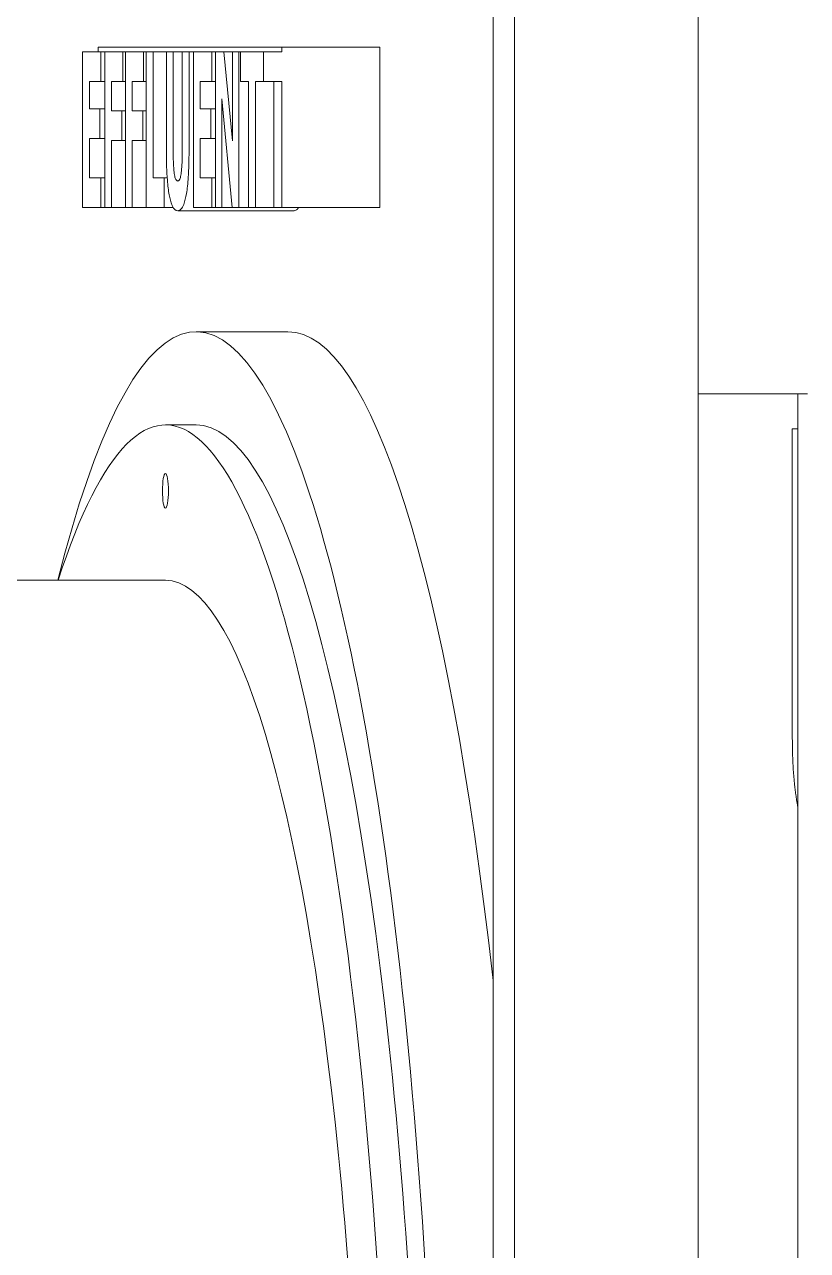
# Model space of a CAD drawing. Header units: inches. Extents: x 14 to 368, y 5 to 236.
# Drawn here: x 175.214 to 176.788, y 102.098 to 104.563 of the extents above; entities that cross this region are included whole.
import ezdxf

# ---------------------------------------------------------------- set-up
doc = ezdxf.new("R2010")
doc.units = ezdxf.units.IN
doc.header["$LTSCALE"] = 11
doc.header["$MEASUREMENT"] = 0
doc.layers.add('Visible (ANSI)', color=7, linetype='Continuous', lineweight=50)

msp = doc.modelspace()

# ---------------------------------------------------------------- linework, layer by layer
at = {"layer": 'Visible (ANSI)', "linetype": 'Continuous', "lineweight": 18}
for p, q in [((176.198995, 105.88301), (176.198995, 98.38301)), ((176.568298, 105.88301), (176.568298, 98.38301)), ((176.155577, 105.03926), (176.155577, 99.22676)), ((175.36185, 104.517975), (175.730852, 104.517975)), ((175.36185, 104.508475), (175.36185, 104.517975)), ((175.730852, 104.517975), (175.730852, 104.508475)), ((175.927814, 104.517975), (175.730852, 104.517975)), ((175.927814, 104.517975), (175.927814, 104.508475)), ((175.367291, 104.508475), (175.330557, 104.508475)), ((175.330557, 104.508475), (175.330557, 104.195475)), ((175.374935, 104.508475), (175.367291, 104.508475)), ((175.367291, 104.448868), (175.367291, 104.508475)), ((175.411316, 104.508475), (175.374935, 104.508475)), ((175.374935, 104.508475), (175.374935, 104.195475)), ((175.416758, 104.508475), (175.411316, 104.508475)), ((175.411316, 104.448868), (175.411316, 104.508475)), ((175.453139, 104.508475), (175.416758, 104.508475)), ((175.416758, 104.508475), (175.416758, 104.195475)), ((175.458581, 104.508475), (175.453139, 104.508475)), ((175.453139, 104.448868), (175.453139, 104.508475)), ((175.472235, 104.508475), (175.458581, 104.508475)), ((175.458581, 104.508475), (175.458581, 104.195475)), ((175.49895, 104.508475), (175.472235, 104.508475)), ((175.472235, 104.255082), (175.472235, 104.508475)), ((175.512604, 104.508475), (175.49895, 104.508475)), ((175.49895, 104.508475), (175.49895, 104.308602)), ((175.530839, 104.508475), (175.512604, 104.508475)), ((175.512604, 104.313167), (175.512604, 104.508475)), ((175.544493, 104.508475), (175.530839, 104.508475)), ((175.530839, 104.508475), (175.530839, 104.313167)), ((175.544493, 104.308855), (175.544493, 104.508475)), ((175.55337, 104.508475), (175.544493, 104.508475)), ((175.590104, 104.508475), (175.55337, 104.508475)), ((175.55337, 104.508475), (175.55337, 104.195475)), ((175.597747, 104.508475), (175.590104, 104.508475)), ((175.590104, 104.448868), (175.590104, 104.508475)), ((175.614484, 104.508475), (175.597747, 104.508475)), ((175.597747, 104.508475), (175.597747, 104.195475)), ((175.631838, 104.508475), (175.614484, 104.508475)), ((175.631838, 104.329147), (175.614484, 104.508475)), ((175.644303, 104.508475), (175.631838, 104.508475)), ((175.631838, 104.508475), (175.631838, 104.329147)), ((175.648115, 104.508475), (175.644303, 104.508475)), ((175.644303, 104.195475), (175.644303, 104.508475)), ((175.693922, 104.508475), (175.648115, 104.508475)), ((175.648115, 104.508475), (175.648115, 104.448868)), ((175.730852, 104.508475), (175.693922, 104.508475)), ((175.693922, 104.448868), (175.693922, 104.508475)), ((175.927814, 104.508475), (175.927814, 104.195475)), ((175.344123, 104.393827), (175.344123, 104.448868)), ((175.344123, 104.448868), (175.367291, 104.448868)), ((175.374935, 104.448868), (175.367291, 104.448868)), ((175.388501, 104.389768), (175.388501, 104.448868)), ((175.388501, 104.448868), (175.411316, 104.448868)), ((175.416758, 104.448868), (175.411316, 104.448868)), ((175.430324, 104.448868), (175.453139, 104.448868)), ((175.430324, 104.389768), (175.430324, 104.448868)), ((175.458581, 104.448868), (175.453139, 104.448868)), ((175.566936, 104.393827), (175.566936, 104.448868)), ((175.566936, 104.448868), (175.590104, 104.448868)), ((175.597747, 104.448868), (175.590104, 104.448868)), ((175.648115, 104.448868), (175.664191, 104.448868)), ((175.664191, 104.448868), (175.664191, 104.195475)), ((175.677845, 104.195475), (175.677845, 104.448868)), ((175.677845, 104.448868), (175.693922, 104.448868)), ((175.730852, 104.448868), (175.693922, 104.448868)), ((175.714776, 104.195475), (175.714776, 104.448868)), ((175.730852, 104.448868), (175.730852, 104.195475)), ((175.365485, 104.393827), (175.344123, 104.393827)), ((175.374935, 104.393827), (175.365485, 104.393827)), ((175.365485, 104.33422), (175.365485, 104.393827)), ((175.588298, 104.393827), (175.566936, 104.393827)), ((175.597747, 104.393827), (175.588298, 104.393827)), ((175.588298, 104.33422), (175.588298, 104.393827)), ((175.610212, 104.195475), (175.610212, 104.413611)), ((175.610212, 104.413611), (175.631178, 104.195475)), ((175.40951, 104.389768), (175.388501, 104.389768)), ((175.40951, 104.330162), (175.40951, 104.389768)), ((175.416758, 104.389768), (175.40951, 104.389768)), ((175.451333, 104.389768), (175.430324, 104.389768)), ((175.451333, 104.330162), (175.451333, 104.389768)), ((175.458581, 104.389768), (175.451333, 104.389768)), ((175.344123, 104.255082), (175.344123, 104.33422)), ((175.344123, 104.33422), (175.365485, 104.33422)), ((175.374935, 104.33422), (175.365485, 104.33422)), ((175.388501, 104.195475), (175.388501, 104.330162)), ((175.388501, 104.330162), (175.40951, 104.330162)), ((175.416758, 104.330162), (175.40951, 104.330162)), ((175.430324, 104.195475), (175.430324, 104.330162)), ((175.430324, 104.330162), (175.451333, 104.330162)), ((175.458581, 104.330162), (175.451333, 104.330162)), ((175.566936, 104.33422), (175.588298, 104.33422)), ((175.566936, 104.255082), (175.566936, 104.33422)), ((175.597747, 104.33422), (175.588298, 104.33422)), ((175.367291, 104.255082), (175.344123, 104.255082)), ((175.367291, 104.195475), (175.367291, 104.255082)), ((175.374935, 104.255082), (175.367291, 104.255082)), ((175.49483, 104.255082), (175.472235, 104.255082)), ((175.500546, 104.255082), (175.49483, 104.255082)), ((175.49483, 104.195475), (175.49483, 104.255082)), ((175.590104, 104.255082), (175.566936, 104.255082)), ((175.597747, 104.255082), (175.590104, 104.255082)), ((175.590104, 104.195475), (175.590104, 104.255082)), ((175.330557, 104.195475), (175.367291, 104.195475)), ((175.374935, 104.195475), (175.367291, 104.195475)), ((175.374935, 104.195475), (175.388501, 104.195475)), ((175.416758, 104.195475), (175.388501, 104.195475)), ((175.416758, 104.195475), (175.430324, 104.195475)), ((175.458581, 104.195475), (175.430324, 104.195475)), ((175.458581, 104.195475), (175.49483, 104.195475)), ((175.512609, 104.195475), (175.49483, 104.195475)), ((175.755613, 104.18888), (175.521721, 104.18888)), ((175.55337, 104.195475), (175.590104, 104.195475)), ((175.597747, 104.195475), (175.590104, 104.195475)), ((175.597747, 104.195475), (175.610212, 104.195475)), ((175.631178, 104.195475), (175.610212, 104.195475)), ((175.631178, 104.195475), (175.644303, 104.195475)), ((175.664191, 104.195475), (175.644303, 104.195475)), ((175.664191, 104.195475), (175.677845, 104.195475)), ((175.714776, 104.195475), (175.677845, 104.195475)), ((175.730852, 104.195475), (175.714776, 104.195475)), ((175.743162, 104.195475), (175.730852, 104.195475)), ((175.927814, 104.195475), (175.743162, 104.195475)), ((175.743313, 103.945475), (175.558661, 103.945475)), ((176.568298, 103.82051), (176.787702, 103.82051)), ((176.768587, 100.44551), (176.768587, 103.82051)), ((175.558661, 103.757975), (175.497111, 103.757975)), ((176.757271, 103.126353), (176.757271, 103.75034)), ((176.757271, 103.75034), (176.768587, 103.75034)), ((175.497111, 103.445475), (174.758505, 103.445475))]:
    msp.add_line(p, q, dxfattribs=at)
for centre, major_axis, start_param, end_param in [((175.558661, 101.132975), (0, 2.8125), 3.61752935, 6.88867721), ((175.497111, 101.132975), (0, 2.625), 2.97579663, 6.77611057), ((175.743313, 101.132975), (0, 2.8125), 5.27823231, 6.28318531), ((175.558661, 101.132975), (0, 2.625), 3.14159265, 6.28318531), ((175.497111, 101.132975), (0, 2.3125), 3.14159265, 6.28318531)]:
    msp.add_ellipse(centre, major_axis=major_axis, ratio=0.17364818, start_param=start_param, end_param=end_param, dxfattribs=at)
msp.add_ellipse((175.497111, 103.625371), major_axis=(0, -0.035), ratio=0.17364818, dxfattribs=at)
for points, knots in [([(175.49895, 104.308602), (175.49895, 104.298096), (175.499091, 104.287497), (175.499743, 104.267964), (175.500214, 104.258961), (175.501789, 104.239166), (175.503009, 104.229231), (175.505738, 104.214502), (175.507662, 104.205737), (175.514225, 104.191456), (175.518037, 104.18888), (175.521721, 104.18888)], [-0.821877976, -0.821877976, -0.821877976, -0.821877976, -0.654433498, -0.654433498, -0.504909579, -0.504909579, -0.307478412, -0.307478412, -0.16166829, -0.16166829, 0, 0, 0, 0]), ([(175.521721, 104.248487), (175.52081, 104.248487), (175.519883, 104.248911), (175.518221, 104.250953), (175.51747, 104.25241), (175.516044, 104.256837), (175.515406, 104.25979), (175.514396, 104.266834), (175.513831, 104.271902), (175.512785, 104.290244), (175.512604, 104.302171), (175.512604, 104.313167)], [-0.357819749, -0.357819749, -0.357819749, -0.357819749, -0.281802872, -0.281802872, -0.21609433, -0.21609433, -0.146681317, -0.146681317, -0.083787292, -0.083787292, 0, 0, 0, 0]), ([(175.530839, 104.313167), (175.530839, 104.305597), (175.530757, 104.297728), (175.530344, 104.284249), (175.530053, 104.278147), (175.52917, 104.26748), (175.528662, 104.263581), (175.527419, 104.25682), (175.526634, 104.254133), (175.524493, 104.249451), (175.523085, 104.248487), (175.521721, 104.248487)], [-0.217363441, -0.217363441, -0.217363441, -0.217363441, -0.17163752, -0.17163752, -0.134758966, -0.134758966, -0.100390194, -0.100390194, -0.059831536, -0.059831536, 0, 0, 0, 0]), ([(175.521721, 104.18888), (175.523922, 104.18888), (175.526158, 104.189768), (175.530207, 104.193964), (175.532065, 104.196967), (175.536326, 104.207798), (175.538058, 104.215725), (175.540899, 104.232585), (175.542093, 104.243561), (175.544075, 104.272593), (175.544493, 104.290858), (175.544493, 104.308855)], [-0.433604472, -0.433604472, -0.433604472, -0.433604472, -0.370673963, -0.370673963, -0.316022801, -0.316022801, -0.237534002, -0.237534002, -0.137141706, -0.137141706, 0, 0, 0, 0]), ([(175.764829, 104.195475), (175.763969, 104.194065), (175.763096, 104.192924), (175.76005, 104.189768), (175.757814, 104.18888), (175.755613, 104.18888)], [0.3451476286, 0.3451476286, 0.3451476286, 0.3451476286, 0.370673963, 0.370673963, 0.4336044716, 0.4336044716, 0.4336044716, 0.4336044716])]:
    msp.add_open_spline(points, degree=3, knots=knots, dxfattribs=at)
msp.add_open_spline([(176.768587, 102.988068), (176.757271, 103.048104), (176.757271, 103.126353)], degree=2, dxfattribs=at)

doc.saveas('drawing.dxf')
